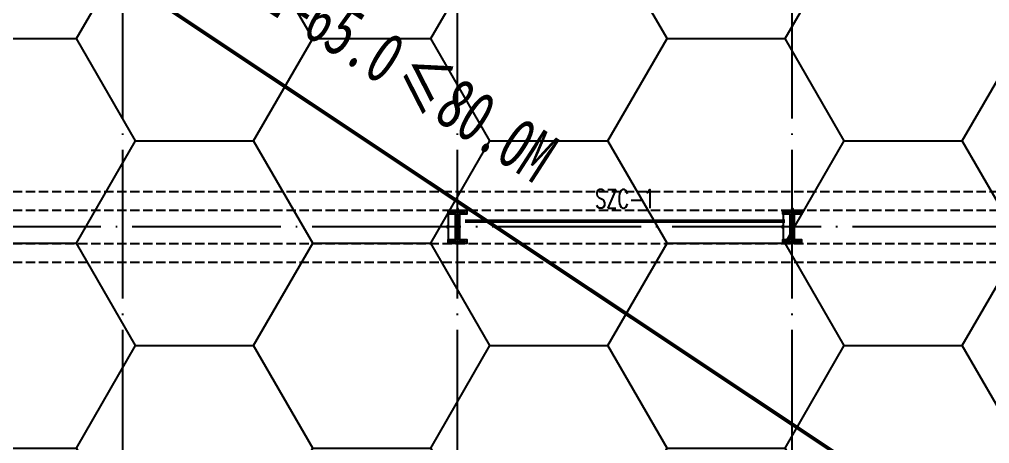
# Model space of a CAD drawing. Extents: x -821772 to -21949, y 506164 to 1049594.
# Drawn here: x -293631 to -267550, y 561047 to 572440 of the extents above; entities that cross this region are included whole.
import ezdxf
from ezdxf.enums import TextEntityAlignment as Align
from ezdxf.xclip import XClip

# ---------------------------------------------------------------- set-up
doc = ezdxf.new("R2010")
doc.units = 0
doc.header["$LTSCALE"] = 1000
doc.header["$MEASUREMENT"] = 0
doc.header["$XCLIPFRAME"] = 2
for name, pattern in [('10平面20250807_t3$0$CENTER', [2, 1.25, -0.25, 0.25, -0.25]), ('10平面20250807_t3$0$DASH', [0.35, 0.25, -0.1]), ('10平面20250807_t3$0$DOTE', [2.42, 2, -0.2, 0.02, -0.2]), ('ACAD_ISO04W100', [30.5, 24, -3, 0.5, -3]), ('DASH', [0.35, 0.25, -0.1])]:
    doc.linetypes.add(name, pattern=pattern)
doc.layers.get('Defpoints').update_dxf_attribs({"color": 210})
for name, color, linetype in [('10平面20250807_t3$0$A-AXIS-DOTE', 8, '10平面20250807_t3$0$DOTE'), ('10平面20250807_t3$0$A-AXIS-DP', 8, 'Continuous'), ('10平面20250807_t3$0$A-HATCH-2', 8, 'Continuous'), ('10平面20250807_t3$0$A-WINDOW', 8, 'Continuous'), ('10平面20250807_t3$0$AS-COLN', 8, 'Continuous'), ('10平面20250807_t3$0$AS-WALL', 8, 'Continuous'), ('PUB_HATCH', 8, 'Continuous'), ('SPACE', 7, 'Continuous')]:
    doc.layers.add(name, color=color, linetype=linetype)
for name, color, linetype, lineweight in [('10平面20250807_t3$0$THIN', 8, 'Continuous', 0), ('10平面20250807_t3$0$柱间支撑', 8, '10平面20250807_t3$0$CENTER', 0), ('s疏散距离', 1, 'ACAD_ISO04W100', 18)]:
    doc.layers.add(name, color=color, linetype=linetype, lineweight=lineweight)
doc.styles.add('10平面20250807_t3$0$_TCH_DIM_T3', font='SIMPLEX', dxfattribs={"width": 0.705882, "bigfont": 'GBCBIG'})
doc.styles.add('10平面20250807_t3$0$TSSD_Rein', font='tj-romans1.shx', dxfattribs={"width": 0.7, "bigfont": 'tj-hztxt.shx'})
doc.styles.add('黑体', font='simhei.ttf', dxfattribs={"width": 0.7})
doc.dimstyles.new('10平面20250807_t3$0$_TCH_ARCH&&10', dxfattribs={"dimtxt": 29.75, "dimasz": 10, "dimexe": 10, "dimexo": 10, "dimgap": 12.625, "dimtad": 1, "dimdec": 0, "dimzin": 0, "dimdsep": 46, "dimtxsty": '10平面20250807_t3$0$_TCH_DIM_T3', "dimblk": '10平面20250807_t3$0$_ArchTick', "dimcen": 0.09, "dimclrt": 7, "dimazin": 2, "dimtfac": 1, "dimtdec": 0, "dimtix": 1, "dimtmove": 2, "dimatfit": 3, "dimfxl": 0, "dimtolj": 1, "dimtzin": 0, "dimarcsym": 0})

# ---------------------------------------------------------------- blocks, each defined once
blk = doc.blocks.new('10平面20250807_t3$0$dote')
at = {"layer": '10平面20250807_t3$0$A-AXIS-DOTE', "ltscale": 2}
for p, q in [((-52117.8, -264080), (-52117.8, -75950)), ((-70117.8, -264080), (-70117.8, -178600)), ((-61117.8, -264080), (-61117.8, -178600)), ((98696.4, -237950), (-97273.6, -237950))]:
    blk.add_line(p, q, dxfattribs=at)
blk = doc.blocks.new('10平面20250807_t3$0$4324324')
at = {"layer": '10平面20250807_t3$0$A-HATCH-2', "linetype": '10平面20250807_t3$0$DASH'}
for p, q in [((-313054.2, 567820), (-128854.2, 567820)), ((-313054.2, 567320), (-128854.2, 567320)), ((-313054.2, 566419.9), (-128854.2, 566419.9)), ((-313054.2, 565919.9), (-128854.2, 565919.9))]:
    blk.add_line(p, q, dxfattribs=at)
blk = doc.blocks.new('10平面20250807_t3$0$_ArchTick')
at = {"color": 0, "linetype": 'ByBlock', "const_width": 0.4}
blk.add_lwpolyline([(-0.5, -0.5), (0.5, 0.5)], dxfattribs=at)
blk = doc.blocks.new('*D10492')
at = {"layer": '10平面20250807_t3$0$A-AXIS-DP', "color": 0, "lineweight": -2}
for p, q in [((-165054, 621030), (-165054, 621079)), ((-165054, 621069), (-164654, 621069)), ((-164654, 621030), (-164654, 621079))]:
    blk.add_line(p, q, dxfattribs=at)
at = {"layer": 'Defpoints', "color": 0}
for p in [(-165054, 621020), (-164654, 621069), (-164654, 621020)]:
    blk.add_point(p, dxfattribs=at)
at = {"layer": '10平面20250807_t3$0$A-AXIS-DP', "color": 0, "lineweight": -2, "xscale": 10, "yscale": 10, "zscale": 10, "rotation": 180}
blk.add_blockref('10平面20250807_t3$0$_ArchTick', (-165054, 621069), dxfattribs=at)
at = {"layer": '10平面20250807_t3$0$A-AXIS-DP', "color": 0, "lineweight": -2, "xscale": 10, "yscale": 10, "zscale": 10}
blk.add_blockref('10平面20250807_t3$0$_ArchTick', (-164654, 621069), dxfattribs=at)
at = {"layer": '10平面20250807_t3$0$A-AXIS-DP', "color": 7, "insert": (-164854, 621096), "char_height": 29.8, "attachment_point": 5, "style": '10平面20250807_t3$0$_TCH_DIM_T3'}
blk.add_mtext('\\A1;400', dxfattribs=at)
blk = doc.blocks.new('*D10493')
at = {"layer": '10平面20250807_t3$0$A-AXIS-DP', "color": 0, "lineweight": -2}
for p, q in [((-165064, 621020), (-165105, 621020)), ((-165095, 620220), (-165095, 621020)), ((-165064, 620220), (-165105, 620220))]:
    blk.add_line(p, q, dxfattribs=at)
at = {"layer": 'Defpoints', "color": 0}
for p in [(-165095, 621020), (-165054, 621020), (-165054, 620220)]:
    blk.add_point(p, dxfattribs=at)
at = {"layer": '10平面20250807_t3$0$A-AXIS-DP', "color": 0, "lineweight": -2, "xscale": 10, "yscale": 10, "zscale": 10}
for p, rotation in [((-165095, 621020), 90), ((-165095, 620220), 270)]:
    blk.add_blockref('10平面20250807_t3$0$_ArchTick', p, dxfattribs=dict(at, rotation=rotation))
at = {"layer": '10平面20250807_t3$0$A-AXIS-DP', "color": 7, "insert": (-165123, 620620), "char_height": 29.8, "attachment_point": 5, "rotation": 90, "style": '10平面20250807_t3$0$_TCH_DIM_T3'}
blk.add_mtext('\\A1;800', dxfattribs=at)
blk = doc.blocks.new('10平面20250807_t3$0$23124232432')
at = {"layer": '10平面20250807_t3$0$柱间支撑', "const_width": 100}
blk.add_lwpolyline([(-273054, 567020), (-281654, 567020)], dxfattribs=at)
at = {"layer": '10平面20250807_t3$0$THIN', "style": '10平面20250807_t3$0$TSSD_Rein', "width": 0.7}
blk.add_text('SZC-1', height=500, dxfattribs=at).set_placement((-277354, 567220), align=Align.BOTTOM_CENTER)
blk = doc.blocks.new('10平面20250807_t3$0$w42343243')
at = {"layer": '10平面20250807_t3$0$A-HATCH-2'}
blk.add_lwpolyline([(-165104.2, 621070), (-164604.2, 621070), (-164604.2, 620958), (-164800.2, 620958), (-164800.2, 620282), (-164604.2, 620282), (-164604.2, 620170), (-165104.2, 620170), (-165104.2, 620282), (-164908.2, 620282), (-164908.2, 620958), (-165104.2, 620958)], close=True, dxfattribs=at)
at = {"layer": '10平面20250807_t3$0$AS-COLN', "color": 3}
blk.add_lwpolyline([(-165054.2, 621020), (-164654.2, 621020), (-164654.2, 621008), (-164850.2, 621008), (-164850.2, 620232), (-164654.2, 620232), (-164654.2, 620220), (-165054.2, 620220), (-165054.2, 620232), (-164858.2, 620232), (-164858.2, 621008), (-165054.2, 621008)], close=True, dxfattribs=at)
at = {"layer": '10平面20250807_t3$0$A-AXIS-DP'}
for p1, p2, distance, picture, middle in [((-165054.2, 620220), (-165054.2, 621020), 41.2, '*D10493', (-165122.9, 620620)), ((-165054.2, 621020), (-164654.2, 621020), 48.8, '*D10492', (-164854.2, 621096.2))]:
    dim = blk.add_aligned_dim(p1=p1, p2=p2, distance=distance, dimstyle='10平面20250807_t3$0$_TCH_ARCH&&10', dxfattribs=at)
    dim.commit()
    dim.dimension.update_dxf_attribs({"geometry": picture, "text_midpoint": middle})
blk = doc.blocks.new('10平面20250807_t3$0$42343')
at = {"layer": '10平面20250807_t3$0$A-WINDOW'}
for p in [(-117000, -53750), (-108000, -53750)]:
    blk.add_blockref('10平面20250807_t3$0$w42343243', p, dxfattribs=at)
blk = doc.blocks.new('10平面20250807_t3')
at = {"layer": '10平面20250807_t3$0$A-WINDOW'}
for name in ['10平面20250807_t3$0$42343', '10平面20250807_t3$0$4324324']:
    blk.add_blockref(name, (0, 0), dxfattribs=at)
at = {"layer": '10平面20250807_t3$0$AS-WALL'}
blk.add_blockref('10平面20250807_t3$0$dote', (-220736.4, 804820), dxfattribs=at)
at = {"layer": '10平面20250807_t3$0$柱间支撑'}
blk.add_blockref('10平面20250807_t3$0$23124232432', (0, 0), dxfattribs=at)

msp = doc.modelspace()

# ---------------------------------------------------------------- block references
at = {"ltscale": 100}
ref = msp.add_blockref('10平面20250807_t3', (0, 0), dxfattribs=at)
XClip(ref).set_block_clipping_path([(-386212.6353242097, 506163.79756496), (-21948.7593967821, 884998.2285294847)])

# ---------------------------------------------------------------- next in the draw order: hatches: boundary and pattern name
at = {"layer": 'PUB_HATCH', "ltscale": 5000}
h = msp.add_hatch(dxfattribs=at)
h.set_pattern_fill('HONEY', color=8, scale=2000)
h.set_pattern_definition([(0, (0, 0), (4762.5, 2749.63), [3175, -6350]), (120, (0, 0), (-4762.499, 2749.631), [3175, -6350]), (60, (0, 0), (0.0006, 5499.261), [-6350, 3175])])
h.paths.add_polyline_path([(-252854.2, 548219.9), (-252854.2, 548720), (-254254.2, 548720), (-254254.2, 548219.9), (-313754.2, 548219.9), (-313754.2, 567383.2), (-296221.3, 621420), (-254254.2, 621420), (-254254.2, 620920), (-252854.2, 620920), (-252854.2, 621420), (-200254.2, 621420), (-200254.2, 620920), (-198854.2, 620920), (-198854.2, 621420), (-146254.2, 621420), (-146254.2, 620920), (-144854.2, 620920), (-144854.2, 621420), (-128054.2, 621420), (-128054.2, 548219.9), (-144854.2, 548219.9), (-144854.2, 548720), (-146254.2, 548720), (-146254.2, 548219.9), (-198854.2, 548219.9), (-198854.2, 548720), (-200254.2, 548720), (-200254.2, 548219.9)])

# ---------------------------------------------------------------- next in the draw order: linework, layer by layer
at = {"layer": 's疏散距离', "linetype": 'DASH', "ltscale": 2, "const_width": 100}
msp.add_lwpolyline([(-254454.2, 549319.9), (-307202.2, 584419.9)], dxfattribs=at)

# ---------------------------------------------------------------- next in the draw order: texts
at = {"layer": 'SPACE', "style": '黑体', "width": 0.7}
for s, height, p in [('L=65.0', 1375.11, (-287191.7, 572794.4)), ('≤', 1375.1, (-283703.9, 570539.6)), ('80.0M', 1375.11, (-282541.3, 569788.1))]:
    msp.add_text(s, height=height, rotation=327.11876, dxfattribs=at).set_placement(p)

doc.saveas('drawing.dxf')
